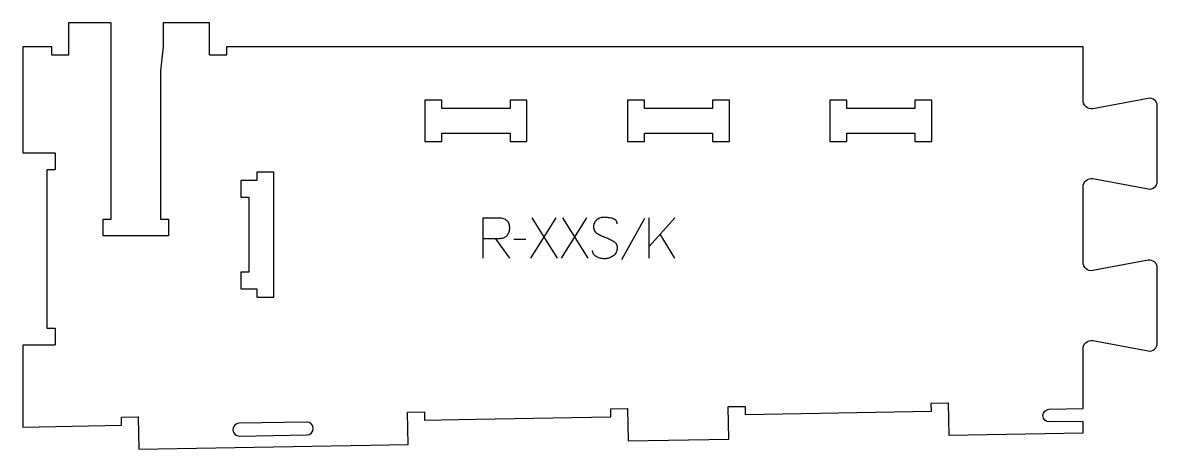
# Model space of a CAD drawing. Extents: x 0 to 840, y 0 to 316.
import ezdxf

# ---------------------------------------------------------------- set-up
doc = ezdxf.new("R2010")
doc.units = 0
for name, color, linetype in [('1_ANYTOOL_1MMDEEP_LABELS_S', 2, 'CONTINUOUS'), ('3_ANYTOOL_CUTTHROUGH_INSID', 4, 'CONTINUOUS'), ('4_ANYTOOL_CUTTHROUGH_OUTSI', 5, 'CONTINUOUS')]:
    doc.layers.add(name, color=color, linetype=linetype)

msp = doc.modelspace()

# ---------------------------------------------------------------- linework, layer by layer
at = {"layer": '1_ANYTOOL_1MMDEEP_LABELS_S'}
for p, q in [((395.003293, 171.590082), (376.103293, 141.590082)), ((396.24615, 141.590082), (377.303293, 171.590082)), ((417.717578, 171.590082), (398.817578, 141.590082)), ((418.960436, 141.590082), (400.017578, 171.590082)), ((460.660436, 171.118653), (443.474721, 140.347224)), ((464.089007, 141.590082), (464.089007, 171.590082)), ((464.089007, 150.204367), (483.031864, 171.590082)), ((350.217578, 156.032939), (360.674721, 141.547224)), ((372.674721, 155.475796), (363.889007, 155.390082)), ((483.031864, 141.590082), (472.231864, 159.418653))]:
    msp.add_line(p, q, dxfattribs=at)
for points in [[(341.217578, 141.590082), (341.217578, 171.590082), (352.574721, 171.590082, -0.030274), (354.340534, 171.483066, -0.049), (356.062221, 171.099903, -0.050774), (357.394744, 170.507447, -0.06445), (358.553293, 169.629367, -0.0646), (359.443204, 168.493336, -0.052254), (360.047936, 167.178474, -0.050381), (360.437071, 165.485926, -0.031337), (360.54615, 163.747224, -0.040022), (360.435989, 162.373168, -0.042626), (360.101507, 161.03651, -0.04247), (359.532822, 159.74679, -0.036572), (358.767578, 158.56151, -0.051097), (357.825801, 157.547555, -0.061981), (356.68365, 156.772224, -0.061813), (355.374648, 156.295725, -0.049309), (353.989007, 156.118653, -0.003273), (353.121356, 156.080962, -0.003121), (352.253293, 156.054367, -0.003882), (351.235511, 156.037448, -0.002215), (350.217578, 156.032939), (341.260436, 156.032939)], [(440.34615, 167.004367, 0.071867), (440.153036, 168.340974, 0.100684), (439.526507, 169.522224, 0.047558), (439.051953, 169.998675, 0.038563), (438.501953, 170.387403, 0.037928), (437.804766, 170.734871, 0.026634), (437.067578, 170.990082, 0.028461), (434.044245, 171.676064, 0.041577), (430.960436, 171.932939, 0.036938), (429.458076, 171.821799, 0.041531), (427.992578, 171.477582, 0.041583), (426.615202, 170.900373, 0.038125), (425.34615, 170.11151, 0.057611), (424.275997, 169.119606, 0.065808), (423.481864, 167.89901, 0.06469), (423.004368, 166.439456, 0.046778), (422.860436, 164.904367, 0.052235), (423.022791, 163.354525, 0.075448), (423.567578, 161.904367, 0.076671), (424.48367, 160.731315, 0.061023), (425.689007, 159.847224, 0.021951), (428.717861, 158.319879, 0.018213), (431.860436, 157.040082, -0.02405), (434.96192, 155.73462, -0.02981), (437.903293, 154.104367, -0.068439), (439.044595, 153.138437, -0.079282), (439.853293, 151.88651, -0.076308), (440.278292, 150.307828, -0.047772), (440.303293, 148.66151, -0.046243), (440.010058, 146.980551, -0.06359), (439.360436, 145.409724, -0.064671), (438.387612, 144.125536, -0.057073), (437.131864, 143.11151, -0.067522), (434.163556, 141.7486, -0.070793), (430.939007, 141.247224, -0.064027), (427.799992, 141.60974, -0.070447), (424.874721, 142.790082, -0.054374), (423.716304, 143.639714, -0.074742), (422.817578, 144.750796, -0.075199), (422.294571, 146.057174, -0.057737), (422.131864, 147.46151)]]:
    msp.add_lwpolyline(points, format="xyb", dxfattribs=at)
at = {"layer": '3_ANYTOOL_CUTTHROUGH_INSID'}
for points in [[(335.75, 234.185483), (361, 234.185483), (361, 228.185483), (373.5, 228.185483), (373.5, 258.685483), (361, 258.685483), (361, 252.685483), (310.5, 252.685483), (310.5, 258.685483), (298, 258.685483), (298, 228.185483), (310.5, 228.185483), (310.5, 234.185483)], [(460.5, 234.185483), (511, 234.185483), (511, 228.185483), (523.5, 228.185483), (523.5, 258.685483), (511, 258.685483), (511, 252.685483), (460.5, 252.685483), (460.5, 258.685483), (448, 258.685483), (448, 228.185483), (460.5, 228.185483)], [(635.749999, 234.185483), (661, 234.185483), (661, 228.185483), (673.5, 228.185483), (673.5, 258.685483), (661, 258.685483), (661, 252.685483), (635.75, 252.685483), (610.5, 252.685483), (610.5, 258.685483), (598, 258.685483), (598, 228.185483), (610.5, 228.185483), (610.5, 234.185483)], [(173.5, 112.827702), (186, 112.827702), (186, 205.327702), (173.5, 205.327702), (173.5, 199.327702), (161.5, 199.327702), (161.5, 186.827702), (167.5, 186.827702), (167.5, 131.327702), (161.5, 131.327702), (161.5, 118.827702), (173.5, 118.827702)]]:
    msp.add_lwpolyline(points, close=True, dxfattribs=at)
msp.add_lwpolyline([(210.426312, 20.174046), (160.433925, 19.301515, 1), (160.599706, 9.802962), (210.592093, 10.675493, 1)], format="xyb", close=True, dxfattribs=at)
at = {"layer": '4_ANYTOOL_CUTTHROUGH_OUTSI'}
msp.add_lwpolyline([(635.75, 298.185483), (335.75, 298.185483), (185.75, 298.185483), (151, 298.185483), (151, 292.435483, -0.414214), (150.75, 292.185483), (138.75, 292.185483, -0.414214), (138.5, 292.435483), (138.5, 316.185483), (104, 316.185483), (104, 298.435483, -0.026456), (103.998602, 298.409083, 0.000019), (102.087807, 280.409083), (102.088506, 170.6855), (107.838506, 170.6855, -0.414214), (108.088506, 170.4355), (108.088506, 158.4355, -0.414214), (107.838506, 158.1855), (101.838506, 158.1855), (65.838506, 158.1855), (59.838506, 158.1855, -0.414214), (59.588506, 158.4355), (59.588506, 170.4355, -0.414214), (59.838506, 170.6855), (65.588506, 170.6855), (65.588506, 316.185483), (34, 316.185483), (34, 292.435483, -0.414214), (33.75, 292.185483), (21.75, 292.185483, -0.414214), (21.5, 292.435483), (21.5, 298.185483), (0, 298.185483), (0, 219.746763), (23.75, 219.746763, -0.414214), (24, 219.496763), (24, 207.496763, -0.414214), (23.75, 207.246763), (18, 207.246763), (18, 89.746763), (23.75, 89.746763, -0.414214), (24, 89.496763), (24, 77.496763, -0.414214), (23.75, 77.246763), (0, 77.246763), (0, 16.501014), (73.197217, 17.778613), (73.096876, 23.527737, -0.414214), (73.342475, 23.782062), (85.340648, 23.991469, -0.414214), (85.594973, 23.74587), (86.009416, 0), (285.479065, 3.4814), (285.067185, 27.229189, -0.414214), (285.312812, 27.483487), (297.311007, 27.691583, -0.414214), (297.565305, 27.445956), (297.665017, 21.696848), (335.745638, 22.361548), (435.696098, 24.10619), (435.595763, 29.855315, -0.414214), (435.841362, 30.109639), (447.839535, 30.319033, -0.414214), (448.09386, 30.073434), (448.508285, 6.327085), (522.99694, 7.627238), (522.582512, 31.373709, -0.414214), (522.828111, 31.628033), (534.826284, 31.837427, -0.414214), (535.080609, 31.591828), (535.180943, 25.842704), (673.200629, 28.251847), (673.102719, 34.001119, -0.414214), (673.348426, 34.25534), (685.346686, 34.45967, -0.414214), (685.600906, 34.213963), (686.005219, 10.47261), (785.494127, 12.209326), (785.493908, 20.71066), (760.598906, 20.286699, -1), (760.437145, 29.785321), (785.493935, 30.212038), (785.499999, 74.43909, -0.220464), (787.710156, 79.207947, -0.220467), (792.779917, 80.603606), (833.807129, 72.932404, 0.220462), (838.466655, 74.217232, 0.220464), (840.499999, 78.604597), (840.499999, 134.439072, 0.220464), (838.466655, 138.826437, 0.220462), (833.807129, 140.111266), (792.779917, 132.440064, -0.220467), (787.710156, 133.835722, -0.220464), (785.499999, 138.604597), (785.499999, 194.439072, -0.220464), (787.710156, 199.207947, -0.220467), (792.779917, 200.603606), (833.807129, 192.932404, 0.220462), (838.466655, 194.217232, 0.220464), (840.499999, 198.604597), (840.499999, 254.439072, 0.220464), (838.466655, 258.826437, 0.220462), (833.807129, 260.111266), (792.779917, 252.440064, -0.220467), (787.710156, 253.835722, -0.220463), (785.499999, 258.604566), (785.499999, 298.185483)], format="xyb", close=True, dxfattribs=at)

doc.saveas('drawing.dxf')
